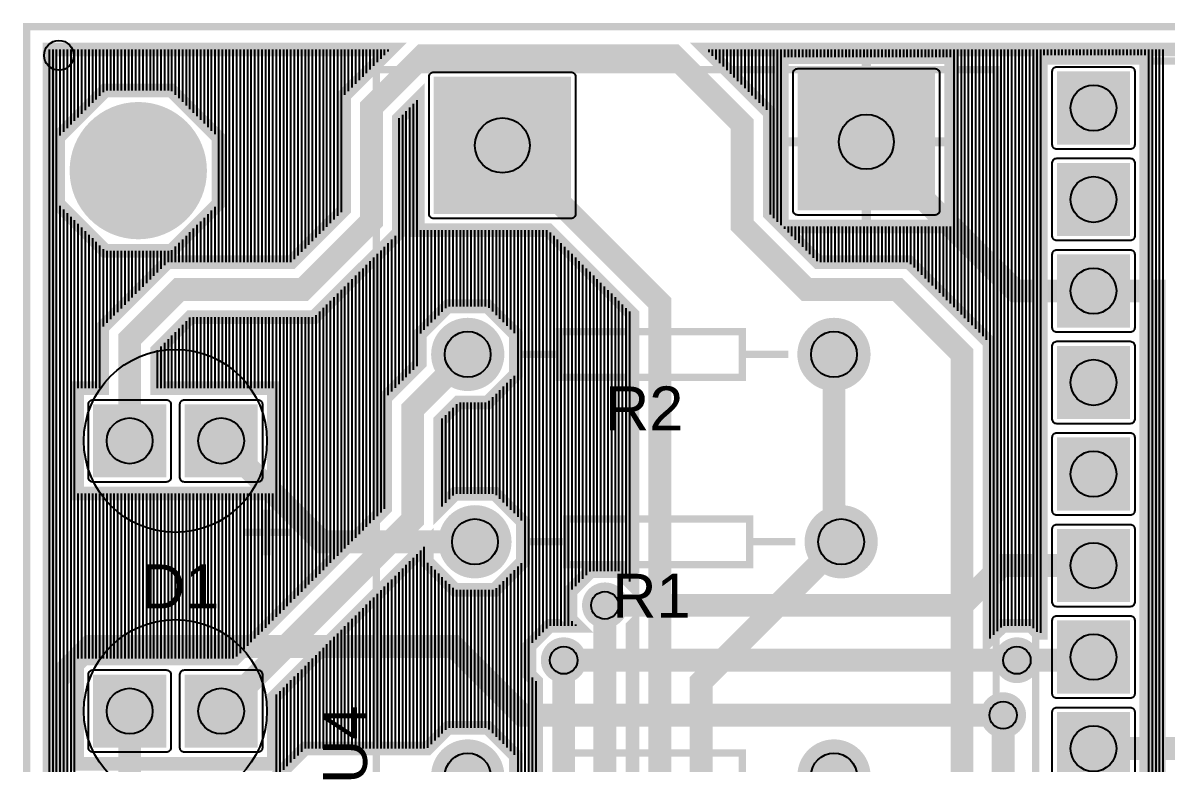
# Model space of a CAD drawing. Header units: inches. Extents: x -1.24 to 1.24, y -1.56 to 1.56.
# Drawn here: x -1.244 to 0.005, y 0.754 to 1.563 of the extents above; entities that cross this region are included whole.
import ezdxf

# ---------------------------------------------------------------- set-up
doc = ezdxf.new("R2010")
doc.units = ezdxf.units.IN
doc.layers.get('0').update_dxf_attribs({"linetype": 'CONTINUOUS'})

# ---------------------------------------------------------------- blocks, each defined once
blk = doc.blocks.new('EPAD')
at = {"const_width": 0.5}
blk.add_lwpolyline([(-0.25, 0, 1), (0.25, 0, 1)], format="xyb", close=True, dxfattribs=at)
blk = doc.blocks.new('RPAD')
blk.add_trace([(-0.5, -0.5), (-0.5, 0.5), (0.5, -0.5), (0.5, 0.5)])

msp = doc.modelspace()

# ---------------------------------------------------------------- linework, layer by layer
for points, const_width in [([(-1.240157, -1.559055), (1.240157, -1.559055), (1.240157, 1.559055), (-1.240157, 1.559055), (-1.240157, -1.559055)], 0.008), ([(-1.240157, -1.559055), (1.240157, -1.559055), (1.240157, 1.559055), (-1.240157, 1.559055), (-1.240157, -1.559055)], 0.008), ([(-1.215157, 0.203405), (-1.215157, 1.534055), (-0.842811, 1.534055), (-0.893425, 1.483442), (-0.893425, 1.358868), (-0.950679, 1.301614), (-1.085851, 1.301614), (-1.157559, 1.229906), (-1.157559, 1.163799), (-1.185059, 1.163799), (-1.185059, 1.0488), (-0.970059, 1.0488), (-0.970059, 1.163799), (-1.097559, 1.163799), (-1.097559, 1.205055), (-1.061, 1.241615), (-0.925828, 1.241615), (-0.833426, 1.334017), (-0.833426, 1.458591), (-0.812972, 1.479044), (-0.812972, 1.336634), (-0.670398, 1.336634), (-0.578425, 1.244661), (-0.578425, 0.949646), (-0.592893, 0.964114), (-0.623958, 0.964114), (-0.645925, 0.942147), (-0.645925, 0.911081), (-0.638957, 0.904114), (-0.668958, 0.904114), (-0.690925, 0.882147), (-0.690925, 0.851081), (-0.683425, 0.843581), (-0.683425, 0.709114)], 0.015), ([(-0.074803, 0.070079), (-0.146614, 0.070079), (-0.218425, 0.14189), (-0.218425, 1.20132), (-0.288719, 1.271614), (-0.388131, 1.271614), (-0.458425, 1.341908), (-0.458425, 1.452266), (-0.533254, 1.527094), (-0.807347, 1.527094), (-0.863425, 1.471016), (-0.863425, 1.346443), (-0.938254, 1.271614), (-1.073425, 1.271614), (-1.127559, 1.21748), (-1.127559, 1.106299)], 0.025), ([(-0.017304, -0.299922), (-0.017304, 1.527578), (-0.132303, 1.527578), (-0.132303, 0.896614), (-0.135393, 0.896614), (-0.142893, 0.904114), (-0.173958, 0.904114), (-0.188426, 0.889646), (-0.188426, 1.213746), (-0.276294, 1.301614), (-0.375706, 1.301614), (-0.414663, 1.340571), (-0.230335, 1.340571), (-0.230335, 1.52557), (-0.415334, 1.52557), (-0.415334, 1.341243), (-0.428426, 1.354334), (-0.428426, 1.464692), (-0.497789, 1.534055), (0.726398, 1.534055), (0.726398, 1.36813), (0.788898, 1.36813), (0.788898, -0.628961)], 0.015), ([(-0.322835, 1.52557), (-0.322835, 1.433071)], 0.01), ([(-0.137795, -0.486614), (0.688976, -0.486614), (0.688976, 1.52126), (-0.137795, 1.52126), (-0.137795, -0.486614)], 0.008), ([(-0.137795, -0.486614), (0.688976, -0.486614), (0.688976, 1.52126), (-0.137795, 1.52126), (-0.137795, -0.486614)], 0.008), ([(-0.858268, 0.051181), (-0.181102, 0.051181), (-0.181102, 1.511811), (-0.858268, 1.511811), (-0.858268, 0.051181)], 0.008), ([(-0.858268, 0.051181), (-0.181102, 0.051181), (-0.181102, 1.511811), (-0.858268, 1.511811), (-0.858268, 0.051181)], 0.008), ([(-1.20561, 1.365331), (-1.20561, 1.437819), (-1.154354, 1.489074), (-1.081867, 1.489074), (-1.030611, 1.437819), (-1.030611, 1.365331), (-1.081867, 1.314075), (-1.154354, 1.314075), (-1.20561, 1.365331)], 0.015), ([(-0.548425, -0.018386), (-0.548425, 1.257087), (-0.720472, 1.429134)], 0.025), ([(-0.415334, 1.433071), (-0.322835, 1.433071)], 0.01), ([(-0.074803, 1.270079), (-0.159843, 1.270079), (-0.322835, 1.433071)], 0.025), ([(-0.322835, 1.340571), (-0.322835, 1.433071)], 0.01), ([(-0.230335, 1.433071), (-0.322835, 1.433071)], 0.01), ([(-0.132303, 1.270079), (-0.074803, 1.270079)], 0.01), ([(-0.074803, 1.270079), (-0.008425, 1.270079), (-0.008425, 0.770079)], 0.025), ([(-0.017304, 1.270079), (-0.074803, 1.270079)], 0.01), ([(-0.705768, 1.222533), (-0.705768, 1.179041), (-0.736522, 1.148288), (-0.768341, 1.148288), (-0.788426, 1.128204), (-0.788426, 1.032277), (-0.77214, 1.048563), (-0.728648, 1.048563), (-0.697894, 1.017809), (-0.697894, 0.974317), (-0.728648, 0.943563), (-0.77214, 0.943563), (-0.802893, 0.974317), (-0.802893, 0.993264), (-0.970059, 0.826098), (-0.970059, 0.753524), (-1.185059, 0.753524), (-1.185059, 0.868523), (-1.012485, 0.868523), (-0.848425, 1.032583), (-0.848425, 1.153056), (-0.810767, 1.190714), (-0.810767, 1.222533), (-0.780014, 1.253287), (-0.736522, 1.253287), (-0.705768, 1.222533)], 0.015), ([(-0.658268, 1.175787), (-0.458268, 1.175787), (-0.458268, 1.225787), (-0.658268, 1.225787), (-0.658268, 1.175787)], 0.008), ([(-0.658268, 1.175787), (-0.458268, 1.175787), (-0.458268, 1.225787), (-0.658268, 1.225787), (-0.658268, 1.175787)], 0.008), ([(-0.758268, 1.200787), (-0.818425, 1.14063), (-0.818425, 1.020157), (-1.027559, 0.811024)], 0.025), ([(-0.350394, 0.996063), (-0.358268, 1.003937), (-0.358268, 1.200787)], 0.025), ([(-0.658268, 1.200787), (-0.708268, 1.200787)], 0.008), ([(-0.658268, 1.200787), (-0.708268, 1.200787)], 0.008), ([(-0.408268, 1.200787), (-0.458268, 1.200787)], 0.008), ([(-0.408268, 1.200787), (-0.458268, 1.200787)], 0.008), ([(-0.750394, 0.996063), (-0.917323, 0.996063), (-1.027559, 1.106299)], 0.025), ([(-0.977559, 0.981299), (-0.977559, 1.031299)], 0.008), ([(-0.977559, 0.981299), (-0.977559, 1.031299)], 0.008), ([(-0.650394, 0.971063), (-0.450394, 0.971063), (-0.450394, 1.021063), (-0.650394, 1.021063), (-0.650394, 0.971063)], 0.008), ([(-0.650394, 0.971063), (-0.450394, 0.971063), (-0.450394, 1.021063), (-0.650394, 1.021063), (-0.650394, 0.971063)], 0.008), ([(-0.952559, 1.006299), (-1.002559, 1.006299)], 0.008), ([(-0.952559, 1.006299), (-1.002559, 1.006299)], 0.008), ([(-0.650394, 0.996063), (-0.700394, 0.996063)], 0.008), ([(-0.650394, 0.996063), (-0.700394, 0.996063)], 0.008), ([(-0.350394, 0.996063), (-0.503425, 0.843031), (-0.503425, 0.026614)], 0.025), ([(-0.400394, 0.996063), (-0.450394, 0.996063)], 0.008), ([(-0.400394, 0.996063), (-0.450394, 0.996063)], 0.008), ([(-0.608425, 0.926614), (-0.218425, 0.926614), (-0.174961, 0.970079), (-0.074803, 0.970079)], 0.025), ([(-0.608425, 0.926614), (-0.608425, 0.055271), (-0.652082, 0.011614), (-0.75748, 0.011614), (-0.75748, -0.055118)], 0.025), ([(-0.578426, 0.042845), (-0.578426, 0.903581), (-0.578425, 0.903582), (-0.578425, 0.004647)], 0.015), ([(-0.173425, 0.806614), (-0.698425, 0.806614), (-0.773425, 0.881614), (-1.170925, 0.881614), (-1.208425, 0.844114), (-1.208425, 0.416614), (-1.181102, 0.389291), (-1.181102, 0.155906)], 0.025), ([(-0.653425, 0.866614), (-0.653425, 0.416614), (-0.85748, 0.212559), (-0.85748, -0.055118)], 0.025), ([(-0.158425, 0.866614), (-0.653425, 0.866614)], 0.025), ([(-0.158425, 0.866614), (-0.078268, 0.866614), (-0.074803, 0.870079)], 0.025), ([(-0.173425, 0.521614), (-0.278425, 0.626614), (-1.035354, 0.626614), (-1.127559, 0.718819), (-1.127559, 0.811024)], 0.025), ([(-0.173425, 0.806614), (-0.173425, 0.60064), (-0.142864, 0.570079), (-0.074803, 0.570079)], 0.025), ([(-0.705768, 0.718411), (-0.705768, 0.761904), (-0.736522, 0.792657), (-0.780014, 0.792657), (-0.802514, 0.770157), (-0.936048, 0.770157), (-1.053622, 0.652583)], 0.015), ([(-0.074803, 0.770079), (0.629921, 0.770079)], 0.025), ([(-0.074803, 0.770079), (-0.008425, 0.770079)], 0.025), ([(-0.017304, 0.770079), (-0.074803, 0.770079)], 0.01), ([(-0.008425, 0.246615), (-0.008425, 0.770079)], 0.025), ([(-0.658268, 0.715157), (-0.458268, 0.715157), (-0.458268, 0.765157), (-0.658268, 0.765157), (-0.658268, 0.715157)], 0.008), ([(-0.658268, 0.715157), (-0.458268, 0.715157), (-0.458268, 0.765157), (-0.658268, 0.765157), (-0.658268, 0.715157)], 0.008)]:
    msp.add_lwpolyline(points, dxfattribs=dict(const_width=const_width))
for points in [[(-1.215157, 0.203405), (-1.215157, 1.534055)], [(-1.21122, 0.203405), (-1.21122, 1.534055)], [(-1.207283, 0.203405), (-1.207283, 1.534055)], [(-1.203346, 1.440082), (-1.203346, 1.534055)], [(-1.199409, 1.444019), (-1.199409, 1.534055)], [(-1.195472, 1.447956), (-1.195472, 1.534055)], [(-1.191535, 1.451893), (-1.191535, 1.534055)], [(-1.187598, 1.45583), (-1.187598, 1.534055)], [(-1.183661, 1.459767), (-1.183661, 1.534055)], [(-1.179724, 1.463704), (-1.179724, 1.534055)], [(-1.175787, 1.467641), (-1.175787, 1.534055)], [(-1.17185, 1.471578), (-1.17185, 1.534055)], [(-1.167913, 1.475515), (-1.167913, 1.534055)], [(-1.163976, 1.479452), (-1.163976, 1.534055)], [(-1.160039, 1.483389), (-1.160039, 1.534055)], [(-1.156102, 1.487326), (-1.156102, 1.534055)], [(-1.152165, 1.489074), (-1.152165, 1.534055)], [(-1.148228, 1.489074), (-1.148228, 1.534055)], [(-1.144291, 1.489074), (-1.144291, 1.534055)], [(-1.140354, 1.489074), (-1.140354, 1.534055)], [(-1.136417, 1.489074), (-1.136417, 1.534055)], [(-1.13248, 1.489074), (-1.13248, 1.534055)], [(-1.128543, 1.489074), (-1.128543, 1.534055)], [(-1.124606, 1.489074), (-1.124606, 1.534055)], [(-1.120669, 1.489074), (-1.120669, 1.534055)], [(-1.116732, 1.489074), (-1.116732, 1.534055)], [(-1.112795, 1.489074), (-1.112795, 1.534055)], [(-1.108858, 1.489074), (-1.108858, 1.534055)], [(-1.104921, 1.489074), (-1.104921, 1.534055)], [(-1.100984, 1.489074), (-1.100984, 1.534055)], [(-1.097047, 1.489074), (-1.097047, 1.534055)], [(-1.09311, 1.489074), (-1.09311, 1.534055)], [(-1.089173, 1.489074), (-1.089173, 1.534055)], [(-1.085236, 1.489074), (-1.085236, 1.534055)], [(-1.081299, 1.488507), (-1.081299, 1.534055)], [(-1.077362, 1.48457), (-1.077362, 1.534055)], [(-1.073425, 1.480633), (-1.073425, 1.534055)], [(-1.069488, 1.476696), (-1.069488, 1.534055)], [(-1.065551, 1.472759), (-1.065551, 1.534055)], [(-1.061614, 1.468822), (-1.061614, 1.534055)], [(-1.057677, 1.464885), (-1.057677, 1.534055)], [(-1.05374, 1.460948), (-1.05374, 1.534055)], [(-1.049803, 1.457011), (-1.049803, 1.534055)], [(-1.045866, 1.453074), (-1.045866, 1.534055)], [(-1.041929, 1.449137), (-1.041929, 1.534055)], [(-1.037992, 1.4452), (-1.037992, 1.534055)], [(-1.034055, 1.441263), (-1.034055, 1.534055)], [(-1.030118, 1.301614), (-1.030118, 1.534055)], [(-1.026181, 1.301614), (-1.026181, 1.534055)], [(-1.022244, 1.301614), (-1.022244, 1.534055)], [(-1.018307, 1.301614), (-1.018307, 1.534055)], [(-1.01437, 1.301614), (-1.01437, 1.534055)], [(-1.010433, 1.301614), (-1.010433, 1.534055)], [(-1.006496, 1.301614), (-1.006496, 1.534055)], [(-1.002559, 1.301614), (-1.002559, 1.534055)], [(-0.998622, 1.301614), (-0.998622, 1.534055)], [(-0.994685, 1.301614), (-0.994685, 1.534055)], [(-0.990748, 1.301614), (-0.990748, 1.534055)], [(-0.986811, 1.301614), (-0.986811, 1.534055)], [(-0.982874, 1.301614), (-0.982874, 1.534055)], [(-0.978937, 1.301614), (-0.978937, 1.534055)], [(-0.975, 1.301614), (-0.975, 1.534055)], [(-0.971063, 1.301614), (-0.971063, 1.534055)], [(-0.967126, 1.301614), (-0.967126, 1.534055)], [(-0.963189, 1.301614), (-0.963189, 1.534055)], [(-0.959252, 1.301614), (-0.959252, 1.534055)], [(-0.955315, 1.301614), (-0.955315, 1.534055)], [(-0.951378, 1.301614), (-0.951378, 1.534055)], [(-0.947441, 1.304852), (-0.947441, 1.534055)], [(-0.943504, 1.308789), (-0.943504, 1.534055)], [(-0.939567, 1.312726), (-0.939567, 1.534055)], [(-0.93563, 1.316663), (-0.93563, 1.534055)], [(-0.931693, 1.3206), (-0.931693, 1.534055)], [(-0.927756, 1.324537), (-0.927756, 1.534055)], [(-0.923819, 1.328474), (-0.923819, 1.534055)], [(-0.919882, 1.332411), (-0.919882, 1.534055)], [(-0.915945, 1.336348), (-0.915945, 1.534055)], [(-0.912008, 1.340285), (-0.912008, 1.534055)], [(-0.908071, 1.344222), (-0.908071, 1.534055)], [(-0.904134, 1.348159), (-0.904134, 1.534055)], [(-0.900197, 1.352096), (-0.900197, 1.534055)], [(-0.89626, 1.356033), (-0.89626, 1.534055)], [(-0.892323, 1.484544), (-0.892323, 1.534055)], [(-0.888386, 1.488481), (-0.888386, 1.534055)], [(-0.884449, 1.492418), (-0.884449, 1.534055)], [(-0.880512, 1.496355), (-0.880512, 1.534055)], [(-0.876575, 1.500292), (-0.876575, 1.534055)], [(-0.872638, 1.504229), (-0.872638, 1.534055)], [(-0.868701, 1.508166), (-0.868701, 1.534055)], [(-0.864764, 1.512103), (-0.864764, 1.534055)], [(-0.860827, 1.51604), (-0.860827, 1.534055)], [(-0.85689, 1.519977), (-0.85689, 1.534055)], [(-0.852953, 1.523914), (-0.852953, 1.534055)], [(-0.849016, 1.527851), (-0.849016, 1.534055)], [(-0.845079, 1.531788), (-0.845079, 1.534055)], [(-0.494685, 1.530951), (-0.494685, 1.534055)], [(-0.490748, 1.527014), (-0.490748, 1.534055)], [(-0.486811, 1.523077), (-0.486811, 1.534055)], [(-0.482874, 1.51914), (-0.482874, 1.534055)], [(-0.478937, 1.515203), (-0.478937, 1.534055)], [(-0.475, 1.511266), (-0.475, 1.534055)], [(-0.471063, 1.507329), (-0.471063, 1.534055)], [(-0.467126, 1.503392), (-0.467126, 1.534055)], [(-0.463189, 1.499455), (-0.463189, 1.534055)], [(-0.459252, 1.495518), (-0.459252, 1.534055)], [(-0.455315, 1.491581), (-0.455315, 1.534055)], [(-0.451378, 1.487644), (-0.451378, 1.534055)], [(-0.447441, 1.483707), (-0.447441, 1.534055)], [(-0.443504, 1.47977), (-0.443504, 1.534055)], [(-0.439567, 1.475833), (-0.439567, 1.534055)], [(-0.43563, 1.471896), (-0.43563, 1.534055)], [(-0.431693, 1.467959), (-0.431693, 1.534055)], [(-0.427756, 1.353664), (-0.427756, 1.534055)], [(-0.423819, 1.349727), (-0.423819, 1.534055)], [(-0.419882, 1.34579), (-0.419882, 1.534055)], [(-0.415945, 1.341853), (-0.415945, 1.534055)], [(-0.412008, 1.52557), (-0.412008, 1.534055)], [(-0.408071, 1.52557), (-0.408071, 1.534055)], [(-0.404134, 1.52557), (-0.404134, 1.534055)], [(-0.400197, 1.52557), (-0.400197, 1.534055)], [(-0.39626, 1.52557), (-0.39626, 1.534055)], [(-0.392323, 1.52557), (-0.392323, 1.534055)], [(-0.388386, 1.52557), (-0.388386, 1.534055)], [(-0.384449, 1.52557), (-0.384449, 1.534055)], [(-0.380512, 1.52557), (-0.380512, 1.534055)], [(-0.376575, 1.52557), (-0.376575, 1.534055)], [(-0.372638, 1.52557), (-0.372638, 1.534055)], [(-0.368701, 1.52557), (-0.368701, 1.534055)], [(-0.364764, 1.52557), (-0.364764, 1.534055)], [(-0.360827, 1.52557), (-0.360827, 1.534055)], [(-0.35689, 1.52557), (-0.35689, 1.534055)], [(-0.352953, 1.52557), (-0.352953, 1.534055)], [(-0.349016, 1.52557), (-0.349016, 1.534055)], [(-0.345079, 1.52557), (-0.345079, 1.534055)], [(-0.341142, 1.52557), (-0.341142, 1.534055)], [(-0.337205, 1.52557), (-0.337205, 1.534055)], [(-0.333268, 1.52557), (-0.333268, 1.534055)], [(-0.329331, 1.52557), (-0.329331, 1.534055)], [(-0.325394, 1.52557), (-0.325394, 1.534055)], [(-0.321457, 1.52557), (-0.321457, 1.534055)], [(-0.31752, 1.52557), (-0.31752, 1.534055)], [(-0.313583, 1.52557), (-0.313583, 1.534055)], [(-0.309646, 1.52557), (-0.309646, 1.534055)], [(-0.305709, 1.52557), (-0.305709, 1.534055)], [(-0.301772, 1.52557), (-0.301772, 1.534055)], [(-0.297835, 1.52557), (-0.297835, 1.534055)], [(-0.293898, 1.52557), (-0.293898, 1.534055)], [(-0.289961, 1.52557), (-0.289961, 1.534055)], [(-0.286024, 1.52557), (-0.286024, 1.534055)], [(-0.282087, 1.52557), (-0.282087, 1.534055)], [(-0.27815, 1.52557), (-0.27815, 1.534055)], [(-0.274213, 1.52557), (-0.274213, 1.534055)], [(-0.270276, 1.52557), (-0.270276, 1.534055)], [(-0.266339, 1.52557), (-0.266339, 1.534055)], [(-0.262402, 1.52557), (-0.262402, 1.534055)], [(-0.258465, 1.52557), (-0.258465, 1.534055)], [(-0.254528, 1.52557), (-0.254528, 1.534055)], [(-0.250591, 1.52557), (-0.250591, 1.534055)], [(-0.246654, 1.52557), (-0.246654, 1.534055)], [(-0.242717, 1.52557), (-0.242717, 1.534055)], [(-0.23878, 1.52557), (-0.23878, 1.534055)], [(-0.234843, 1.52557), (-0.234843, 1.534055)], [(-0.230906, 1.52557), (-0.230906, 1.534055)], [(-0.226969, 1.252289), (-0.226969, 1.534055)], [(-0.223031, 1.248352), (-0.223031, 1.534055)], [(-0.219094, 1.244415), (-0.219094, 1.534055)], [(-0.215157, 1.240478), (-0.215157, 1.534055)], [(-0.21122, 1.236541), (-0.21122, 1.534055)], [(-0.207283, 1.232604), (-0.207283, 1.534055)], [(-0.203346, 1.228667), (-0.203346, 1.534055)], [(-0.199409, 1.22473), (-0.199409, 1.534055)], [(-0.195472, 1.220793), (-0.195472, 1.534055)], [(-0.191535, 1.216856), (-0.191535, 1.534055)], [(-0.187598, 0.890473), (-0.187598, 1.534055)], [(-0.183661, 0.89441), (-0.183661, 1.534055)], [(-0.179724, 0.898347), (-0.179724, 1.534055)], [(-0.175787, 0.902284), (-0.175787, 1.534055)], [(-0.17185, 0.904114), (-0.17185, 1.534055)], [(-0.167913, 0.904114), (-0.167913, 1.534055)], [(-0.163976, 0.904114), (-0.163976, 1.534055)], [(-0.160039, 0.904114), (-0.160039, 1.534055)], [(-0.156102, 0.904114), (-0.156102, 1.534055)], [(-0.152165, 0.904114), (-0.152165, 1.534055)], [(-0.148228, 0.904114), (-0.148228, 1.534055)], [(-0.144291, 0.904114), (-0.144291, 1.534055)], [(-0.140354, 0.901576), (-0.140354, 1.534055)], [(-0.136417, 0.897639), (-0.136417, 1.534055)], [(-0.13248, 0.896614), (-0.13248, 1.534055)], [(-0.128543, 1.527578), (-0.128543, 1.534055)], [(-0.124606, 1.527578), (-0.124606, 1.534055)], [(-0.120669, 1.527578), (-0.120669, 1.534055)], [(-0.116732, 1.527578), (-0.116732, 1.534055)], [(-0.112795, 1.527578), (-0.112795, 1.534055)], [(-0.108858, 1.527578), (-0.108858, 1.534055)], [(-0.104921, 1.527578), (-0.104921, 1.534055)], [(-0.100984, 1.527578), (-0.100984, 1.534055)], [(-0.097047, 1.527578), (-0.097047, 1.534055)], [(-0.09311, 1.527578), (-0.09311, 1.534055)], [(-0.089173, 1.527578), (-0.089173, 1.534055)], [(-0.085236, 1.527578), (-0.085236, 1.534055)], [(-0.081299, 1.527578), (-0.081299, 1.534055)], [(-0.077362, 1.527578), (-0.077362, 1.534055)], [(-0.073425, 1.527578), (-0.073425, 1.534055)], [(-0.069488, 1.527578), (-0.069488, 1.534055)], [(-0.065551, 1.527578), (-0.065551, 1.534055)], [(-0.061614, 1.527578), (-0.061614, 1.534055)], [(-0.057677, 1.527578), (-0.057677, 1.534055)], [(-0.05374, 1.527578), (-0.05374, 1.534055)], [(-0.049803, 1.527578), (-0.049803, 1.534055)], [(-0.045866, 1.527578), (-0.045866, 1.534055)], [(-0.041929, 1.527578), (-0.041929, 1.534055)], [(-0.037992, 1.527578), (-0.037992, 1.534055)], [(-0.034055, 1.527578), (-0.034055, 1.534055)], [(-0.030118, 1.527578), (-0.030118, 1.534055)], [(-0.026181, 1.527578), (-0.026181, 1.534055)], [(-0.022244, 1.527578), (-0.022244, 1.534055)], [(-0.018307, 1.527578), (-0.018307, 1.534055)], [(-0.01437, -0.299922), (-0.01437, 1.534055)], [(-0.010433, -0.299922), (-0.010433, 1.534055)], [(-0.006496, -0.299922), (-0.006496, 1.534055)], [(-0.002559, -0.299922), (-0.002559, 1.534055)], [(0.001378, -0.299922), (0.001378, 1.534055)], [(-0.81752, 1.183961), (-0.81752, 1.474496)], [(-0.813583, 1.187898), (-0.813583, 1.478433)], [(-0.829331, 1.17215), (-0.829331, 1.462685)], [(-0.825394, 1.176087), (-0.825394, 1.466622)], [(-0.821457, 1.180024), (-0.821457, 1.470559)], [(-0.833268, 1.168213), (-0.833268, 1.458748)], [(-1.203346, 0.203405), (-1.203346, 1.363068)], [(-1.034055, 1.301614), (-1.034055, 1.361887)], [(-1.199409, 0.203405), (-1.199409, 1.359131)], [(-1.195472, 0.203405), (-1.195472, 1.355194)], [(-1.191535, 0.203405), (-1.191535, 1.351257)], [(-1.045866, 1.301614), (-1.045866, 1.350076)], [(-1.041929, 1.301614), (-1.041929, 1.354013)], [(-1.037992, 1.301614), (-1.037992, 1.35795)], [(-1.187598, 0.203405), (-1.187598, 1.34732)], [(-1.183661, 1.163799), (-1.183661, 1.343383)], [(-1.179724, 1.163799), (-1.179724, 1.339446)], [(-1.057677, 1.301614), (-1.057677, 1.338265)], [(-1.05374, 1.301614), (-1.05374, 1.342202)], [(-1.049803, 1.301614), (-1.049803, 1.346139)], [(-0.809646, 1.223655), (-0.809646, 1.336634)], [(-0.805709, 1.227592), (-0.805709, 1.336634)], [(-0.801772, 1.231529), (-0.801772, 1.336634)], [(-0.797835, 1.235466), (-0.797835, 1.336634)], [(-0.793898, 1.239403), (-0.793898, 1.336634)], [(-0.789961, 1.24334), (-0.789961, 1.336634)], [(-0.786024, 1.247277), (-0.786024, 1.336634)], [(-0.782087, 1.251214), (-0.782087, 1.336634)], [(-0.77815, 1.253287), (-0.77815, 1.336634)], [(-0.774213, 1.253287), (-0.774213, 1.336634)], [(-0.770276, 1.253287), (-0.770276, 1.336634)], [(-0.766339, 1.253287), (-0.766339, 1.336634)], [(-0.762402, 1.253287), (-0.762402, 1.336634)], [(-0.758465, 1.253287), (-0.758465, 1.336634)], [(-0.754528, 1.253287), (-0.754528, 1.336634)], [(-0.750591, 1.253287), (-0.750591, 1.336634)], [(-0.746654, 1.253287), (-0.746654, 1.336634)], [(-0.742717, 1.253287), (-0.742717, 1.336634)], [(-0.73878, 1.253287), (-0.73878, 1.336634)], [(-0.734843, 1.251608), (-0.734843, 1.336634)], [(-0.730906, 1.247671), (-0.730906, 1.336634)], [(-0.726969, 1.243734), (-0.726969, 1.336634)], [(-0.723031, 1.239797), (-0.723031, 1.336634)], [(-0.719094, 1.23586), (-0.719094, 1.336634)], [(-0.715157, 1.231923), (-0.715157, 1.336634)], [(-0.71122, 1.227986), (-0.71122, 1.336634)], [(-0.707283, 1.224049), (-0.707283, 1.336634)], [(-0.703346, 1.023261), (-0.703346, 1.336634)], [(-0.699409, 1.019324), (-0.699409, 1.336634)], [(-0.695472, 0.709114), (-0.695472, 1.336634)], [(-0.691535, 0.709114), (-0.691535, 1.336634)], [(-0.687598, 0.885473), (-0.687598, 1.336634)], [(-0.683661, 0.88941), (-0.683661, 1.336634)], [(-0.679724, 0.893347), (-0.679724, 1.336634)], [(-0.675787, 0.897284), (-0.675787, 1.336634)], [(-0.67185, 0.901221), (-0.67185, 1.336634)], [(-0.412008, 1.337916), (-0.412008, 1.340571)], [(-0.408071, 1.333979), (-0.408071, 1.340571)], [(-0.404134, 1.330042), (-0.404134, 1.340571)], [(-0.400197, 1.326105), (-0.400197, 1.340571)], [(-0.39626, 1.322168), (-0.39626, 1.340571)], [(-0.392323, 1.318231), (-0.392323, 1.340571)], [(-0.388386, 1.314294), (-0.388386, 1.340571)], [(-0.384449, 1.310357), (-0.384449, 1.340571)], [(-0.380512, 1.30642), (-0.380512, 1.340571)], [(-0.376575, 1.302483), (-0.376575, 1.340571)], [(-0.372638, 1.301614), (-0.372638, 1.340571)], [(-0.368701, 1.301614), (-0.368701, 1.340571)], [(-0.364764, 1.301614), (-0.364764, 1.340571)], [(-0.360827, 1.301614), (-0.360827, 1.340571)], [(-0.35689, 1.301614), (-0.35689, 1.340571)], [(-0.352953, 1.301614), (-0.352953, 1.340571)], [(-0.349016, 1.301614), (-0.349016, 1.340571)], [(-0.345079, 1.301614), (-0.345079, 1.340571)], [(-0.341142, 1.301614), (-0.341142, 1.340571)], [(-0.337205, 1.301614), (-0.337205, 1.340571)], [(-0.333268, 1.301614), (-0.333268, 1.340571)], [(-0.329331, 1.301614), (-0.329331, 1.340571)], [(-0.325394, 1.301614), (-0.325394, 1.340571)], [(-0.321457, 1.301614), (-0.321457, 1.340571)], [(-0.31752, 1.301614), (-0.31752, 1.340571)], [(-0.313583, 1.301614), (-0.313583, 1.340571)], [(-0.309646, 1.301614), (-0.309646, 1.340571)], [(-0.305709, 1.301614), (-0.305709, 1.340571)], [(-0.301772, 1.301614), (-0.301772, 1.340571)], [(-0.297835, 1.301614), (-0.297835, 1.340571)], [(-0.293898, 1.301614), (-0.293898, 1.340571)], [(-0.289961, 1.301614), (-0.289961, 1.340571)], [(-0.286024, 1.301614), (-0.286024, 1.340571)], [(-0.282087, 1.301614), (-0.282087, 1.340571)], [(-0.27815, 1.301614), (-0.27815, 1.340571)], [(-0.274213, 1.299533), (-0.274213, 1.340571)], [(-0.270276, 1.295596), (-0.270276, 1.340571)], [(-0.266339, 1.291659), (-0.266339, 1.340571)], [(-0.262402, 1.287722), (-0.262402, 1.340571)], [(-0.258465, 1.283785), (-0.258465, 1.340571)], [(-0.254528, 1.279848), (-0.254528, 1.340571)], [(-0.250591, 1.275911), (-0.250591, 1.340571)], [(-0.246654, 1.271974), (-0.246654, 1.340571)], [(-0.242717, 1.268037), (-0.242717, 1.340571)], [(-0.23878, 1.2641), (-0.23878, 1.340571)], [(-0.234843, 1.260163), (-0.234843, 1.340571)], [(-0.230906, 1.256226), (-0.230906, 1.340571)], [(-1.175787, 1.163799), (-1.175787, 1.335509)], [(-1.17185, 1.163799), (-1.17185, 1.331572)], [(-1.167913, 1.163799), (-1.167913, 1.327635)], [(-1.163976, 1.163799), (-1.163976, 1.323698)], [(-1.069488, 1.301614), (-1.069488, 1.326454)], [(-1.065551, 1.301614), (-1.065551, 1.330391)], [(-1.061614, 1.301614), (-1.061614, 1.334328)], [(-0.841142, 1.160339), (-0.841142, 1.326301)], [(-0.837205, 1.164276), (-0.837205, 1.330238)], [(-0.667913, 0.904114), (-0.667913, 1.33415)], [(-0.663976, 0.904114), (-0.663976, 1.330213)], [(-0.660039, 0.904114), (-0.660039, 1.326276)], [(-1.160039, 1.163799), (-1.160039, 1.319761)], [(-1.156102, 1.231362), (-1.156102, 1.315824)], [(-1.152165, 1.235299), (-1.152165, 1.314075)], [(-1.148228, 1.239236), (-1.148228, 1.314075)], [(-1.144291, 1.243173), (-1.144291, 1.314075)], [(-1.140354, 1.24711), (-1.140354, 1.314075)], [(-1.136417, 1.251047), (-1.136417, 1.314075)], [(-1.13248, 1.254984), (-1.13248, 1.314075)], [(-1.128543, 1.258921), (-1.128543, 1.314075)], [(-1.124606, 1.262858), (-1.124606, 1.314075)], [(-1.120669, 1.266795), (-1.120669, 1.314075)], [(-1.116732, 1.270732), (-1.116732, 1.314075)], [(-1.112795, 1.274669), (-1.112795, 1.314075)], [(-1.108858, 1.278606), (-1.108858, 1.314075)], [(-1.104921, 1.282543), (-1.104921, 1.314075)], [(-1.100984, 1.28648), (-1.100984, 1.314075)], [(-1.097047, 1.290417), (-1.097047, 1.314075)], [(-1.09311, 1.294354), (-1.09311, 1.314075)], [(-1.089173, 1.298291), (-1.089173, 1.314075)], [(-1.085236, 1.301614), (-1.085236, 1.314075)], [(-1.081299, 1.301614), (-1.081299, 1.314643)], [(-1.077362, 1.301614), (-1.077362, 1.31858)], [(-1.073425, 1.301614), (-1.073425, 1.322517)], [(-0.852953, 1.028055), (-0.852953, 1.31449)], [(-0.849016, 1.031992), (-0.849016, 1.318427)], [(-0.845079, 1.156402), (-0.845079, 1.322364)], [(-0.656102, 0.904114), (-0.656102, 1.322339)], [(-0.652165, 0.904114), (-0.652165, 1.318402)], [(-0.648228, 0.904114), (-0.648228, 1.314465)], [(-0.868701, 1.012307), (-0.868701, 1.298742)], [(-0.864764, 1.016244), (-0.864764, 1.302679)], [(-0.860827, 1.020181), (-0.860827, 1.306616)], [(-0.85689, 1.024118), (-0.85689, 1.310553)], [(-0.644291, 0.94378), (-0.644291, 1.310528)], [(-0.640354, 0.947717), (-0.640354, 1.306591)], [(-0.636417, 0.951654), (-0.636417, 1.302654)], [(-0.63248, 0.955591), (-0.63248, 1.298717)], [(-0.880512, 1.000496), (-0.880512, 1.286931)], [(-0.876575, 1.004433), (-0.876575, 1.290868)], [(-0.872638, 1.00837), (-0.872638, 1.294805)], [(-0.628543, 0.959528), (-0.628543, 1.29478)], [(-0.624606, 0.963465), (-0.624606, 1.290843)], [(-0.620669, 0.964114), (-0.620669, 1.286906)], [(-0.892323, 0.988685), (-0.892323, 1.27512)], [(-0.888386, 0.992622), (-0.888386, 1.279057)], [(-0.884449, 0.996559), (-0.884449, 1.282994)], [(-0.616732, 0.964114), (-0.616732, 1.282969)], [(-0.612795, 0.964114), (-0.612795, 1.279031)], [(-0.608858, 0.964114), (-0.608858, 1.275094)], [(-0.904134, 0.976874), (-0.904134, 1.263309)], [(-0.900197, 0.980811), (-0.900197, 1.267246)], [(-0.89626, 0.984748), (-0.89626, 1.271183)], [(-0.604921, 0.964114), (-0.604921, 1.271157)], [(-0.600984, 0.964114), (-0.600984, 1.26722)], [(-0.597047, 0.964114), (-0.597047, 1.263283)], [(-0.915945, 0.965063), (-0.915945, 1.251498)], [(-0.912008, 0.969), (-0.912008, 1.255435)], [(-0.908071, 0.972937), (-0.908071, 1.259372)], [(-0.59311, 0.964114), (-0.59311, 1.259346)], [(-0.589173, 0.960394), (-0.589173, 1.255409)], [(-0.585236, 0.956457), (-0.585236, 1.251472)], [(-1.065551, 1.163799), (-1.065551, 1.237063)], [(-1.061614, 1.163799), (-1.061614, 1.241)], [(-1.057677, 1.163799), (-1.057677, 1.241615)], [(-1.05374, 1.163799), (-1.05374, 1.241615)], [(-1.049803, 1.163799), (-1.049803, 1.241615)], [(-1.045866, 1.163799), (-1.045866, 1.241615)], [(-1.041929, 1.163799), (-1.041929, 1.241615)], [(-1.037992, 1.163799), (-1.037992, 1.241615)], [(-1.034055, 1.163799), (-1.034055, 1.241615)], [(-1.030118, 1.163799), (-1.030118, 1.241615)], [(-1.026181, 1.163799), (-1.026181, 1.241615)], [(-1.022244, 1.163799), (-1.022244, 1.241615)], [(-1.018307, 1.163799), (-1.018307, 1.241615)], [(-1.01437, 1.163799), (-1.01437, 1.241615)], [(-1.010433, 1.163799), (-1.010433, 1.241615)], [(-1.006496, 1.163799), (-1.006496, 1.241615)], [(-1.002559, 1.163799), (-1.002559, 1.241615)], [(-0.998622, 1.163799), (-0.998622, 1.241615)], [(-0.994685, 1.163799), (-0.994685, 1.241615)], [(-0.990748, 1.163799), (-0.990748, 1.241615)], [(-0.986811, 1.163799), (-0.986811, 1.241615)], [(-0.982874, 1.163799), (-0.982874, 1.241615)], [(-0.978937, 1.163799), (-0.978937, 1.241615)], [(-0.975, 1.163799), (-0.975, 1.241615)], [(-0.971063, 1.163799), (-0.971063, 1.241615)], [(-0.967126, 0.913882), (-0.967126, 1.241615)], [(-0.963189, 0.917819), (-0.963189, 1.241615)], [(-0.959252, 0.921756), (-0.959252, 1.241615)], [(-0.955315, 0.925693), (-0.955315, 1.241615)], [(-0.951378, 0.92963), (-0.951378, 1.241615)], [(-0.947441, 0.933567), (-0.947441, 1.241615)], [(-0.943504, 0.937504), (-0.943504, 1.241615)], [(-0.939567, 0.941441), (-0.939567, 1.241615)], [(-0.93563, 0.945378), (-0.93563, 1.241615)], [(-0.931693, 0.949315), (-0.931693, 1.241615)], [(-0.927756, 0.953252), (-0.927756, 1.241615)], [(-0.923819, 0.957189), (-0.923819, 1.243624)], [(-0.919882, 0.961126), (-0.919882, 1.247561)], [(-0.581299, 0.95252), (-0.581299, 1.247535)], [(-1.077362, 1.163799), (-1.077362, 1.225252)], [(-1.073425, 1.163799), (-1.073425, 1.229189)], [(-1.069488, 1.163799), (-1.069488, 1.233126)], [(-1.089173, 1.163799), (-1.089173, 1.213441)], [(-1.085236, 1.163799), (-1.085236, 1.217378)], [(-1.081299, 1.163799), (-1.081299, 1.221315)], [(-1.097047, 1.163799), (-1.097047, 1.205567)], [(-1.09311, 1.163799), (-1.09311, 1.209504)], [(-0.707283, 1.027198), (-0.707283, 1.177526)], [(-0.723031, 1.042946), (-0.723031, 1.161778)], [(-0.719094, 1.039009), (-0.719094, 1.165715)], [(-0.715157, 1.035072), (-0.715157, 1.169652)], [(-0.71122, 1.031135), (-0.71122, 1.173589)], [(-0.734843, 1.048563), (-0.734843, 1.149967)], [(-0.730906, 1.048563), (-0.730906, 1.153904)], [(-0.726969, 1.046883), (-0.726969, 1.157841)], [(-0.77815, 1.042553), (-0.77815, 1.13848)], [(-0.774213, 1.04649), (-0.774213, 1.142417)], [(-0.770276, 1.048563), (-0.770276, 1.146354)], [(-0.766339, 1.048563), (-0.766339, 1.148288)], [(-0.762402, 1.048563), (-0.762402, 1.148288)], [(-0.758465, 1.048563), (-0.758465, 1.148288)], [(-0.754528, 1.048563), (-0.754528, 1.148288)], [(-0.750591, 1.048563), (-0.750591, 1.148288)], [(-0.746654, 1.048563), (-0.746654, 1.148288)], [(-0.742717, 1.048563), (-0.742717, 1.148288)], [(-0.73878, 1.048563), (-0.73878, 1.148288)], [(-0.786024, 1.034679), (-0.786024, 1.130606)], [(-0.782087, 1.038616), (-0.782087, 1.134543)], [(-1.183661, 0.868523), (-1.183661, 1.0488)], [(-1.179724, 0.868523), (-1.179724, 1.0488)], [(-1.175787, 0.868523), (-1.175787, 1.0488)], [(-1.17185, 0.868523), (-1.17185, 1.0488)], [(-1.167913, 0.868523), (-1.167913, 1.0488)], [(-1.163976, 0.868523), (-1.163976, 1.0488)], [(-1.160039, 0.868523), (-1.160039, 1.0488)], [(-1.156102, 0.868523), (-1.156102, 1.0488)], [(-1.152165, 0.868523), (-1.152165, 1.0488)], [(-1.148228, 0.868523), (-1.148228, 1.0488)], [(-1.144291, 0.868523), (-1.144291, 1.0488)], [(-1.140354, 0.868523), (-1.140354, 1.0488)], [(-1.136417, 0.868523), (-1.136417, 1.0488)], [(-1.13248, 0.868523), (-1.13248, 1.0488)], [(-1.128543, 0.868523), (-1.128543, 1.0488)], [(-1.124606, 0.868523), (-1.124606, 1.0488)], [(-1.120669, 0.868523), (-1.120669, 1.0488)], [(-1.116732, 0.868523), (-1.116732, 1.0488)], [(-1.112795, 0.868523), (-1.112795, 1.0488)], [(-1.108858, 0.868523), (-1.108858, 1.0488)], [(-1.104921, 0.868523), (-1.104921, 1.0488)], [(-1.100984, 0.868523), (-1.100984, 1.0488)], [(-1.097047, 0.868523), (-1.097047, 1.0488)], [(-1.09311, 0.868523), (-1.09311, 1.0488)], [(-1.089173, 0.868523), (-1.089173, 1.0488)], [(-1.085236, 0.868523), (-1.085236, 1.0488)], [(-1.081299, 0.868523), (-1.081299, 1.0488)], [(-1.077362, 0.868523), (-1.077362, 1.0488)], [(-1.073425, 0.868523), (-1.073425, 1.0488)], [(-1.069488, 0.868523), (-1.069488, 1.0488)], [(-1.065551, 0.868523), (-1.065551, 1.0488)], [(-1.061614, 0.868523), (-1.061614, 1.0488)], [(-1.057677, 0.868523), (-1.057677, 1.0488)], [(-1.05374, 0.868523), (-1.05374, 1.0488)], [(-1.049803, 0.868523), (-1.049803, 1.0488)], [(-1.045866, 0.868523), (-1.045866, 1.0488)], [(-1.041929, 0.868523), (-1.041929, 1.0488)], [(-1.037992, 0.868523), (-1.037992, 1.0488)], [(-1.034055, 0.868523), (-1.034055, 1.0488)], [(-1.030118, 0.868523), (-1.030118, 1.0488)], [(-1.026181, 0.868523), (-1.026181, 1.0488)], [(-1.022244, 0.868523), (-1.022244, 1.0488)], [(-1.018307, 0.868523), (-1.018307, 1.0488)], [(-1.01437, 0.868523), (-1.01437, 1.0488)], [(-1.010433, 0.870575), (-1.010433, 1.0488)], [(-1.006496, 0.874512), (-1.006496, 1.0488)], [(-1.002559, 0.878449), (-1.002559, 1.0488)], [(-0.998622, 0.882386), (-0.998622, 1.0488)], [(-0.994685, 0.886323), (-0.994685, 1.0488)], [(-0.990748, 0.89026), (-0.990748, 1.0488)], [(-0.986811, 0.894197), (-0.986811, 1.0488)], [(-0.982874, 0.898134), (-0.982874, 1.0488)], [(-0.978937, 0.902071), (-0.978937, 1.0488)], [(-0.975, 0.906008), (-0.975, 1.0488)], [(-0.971063, 0.909945), (-0.971063, 1.0488)], [(-0.809646, 0.770157), (-0.809646, 0.986512)], [(-0.805709, 0.770157), (-0.805709, 0.990449)], [(-0.821457, 0.770157), (-0.821457, 0.974701)], [(-0.81752, 0.770157), (-0.81752, 0.978638)], [(-0.813583, 0.770157), (-0.813583, 0.982575)], [(-0.833268, 0.770157), (-0.833268, 0.96289)], [(-0.829331, 0.770157), (-0.829331, 0.966827)], [(-0.825394, 0.770157), (-0.825394, 0.970764)], [(-0.801772, 0.770899), (-0.801772, 0.973195)], [(-0.797835, 0.774836), (-0.797835, 0.969258)], [(-0.793898, 0.778773), (-0.793898, 0.965321)], [(-0.707283, 0.763419), (-0.707283, 0.964928)], [(-0.703346, 0.709114), (-0.703346, 0.968865)], [(-0.699409, 0.709114), (-0.699409, 0.972802)], [(-0.845079, 0.770157), (-0.845079, 0.951079)], [(-0.841142, 0.770157), (-0.841142, 0.955016)], [(-0.837205, 0.770157), (-0.837205, 0.958953)], [(-0.789961, 0.78271), (-0.789961, 0.961384)], [(-0.786024, 0.786647), (-0.786024, 0.957447)], [(-0.782087, 0.790584), (-0.782087, 0.95351)], [(-0.77815, 0.792657), (-0.77815, 0.949573)], [(-0.723031, 0.779167), (-0.723031, 0.94918)], [(-0.719094, 0.77523), (-0.719094, 0.953117)], [(-0.715157, 0.771293), (-0.715157, 0.957054)], [(-0.71122, 0.767356), (-0.71122, 0.960991)], [(-0.85689, 0.770157), (-0.85689, 0.939268)], [(-0.852953, 0.770157), (-0.852953, 0.943205)], [(-0.849016, 0.770157), (-0.849016, 0.947142)], [(-0.774213, 0.792657), (-0.774213, 0.945636)], [(-0.770276, 0.792657), (-0.770276, 0.943563)], [(-0.766339, 0.792657), (-0.766339, 0.943563)], [(-0.762402, 0.792657), (-0.762402, 0.943563)], [(-0.758465, 0.792657), (-0.758465, 0.943563)], [(-0.754528, 0.792657), (-0.754528, 0.943563)], [(-0.750591, 0.792657), (-0.750591, 0.943563)], [(-0.746654, 0.792657), (-0.746654, 0.943563)], [(-0.742717, 0.792657), (-0.742717, 0.943563)], [(-0.73878, 0.792657), (-0.73878, 0.943563)], [(-0.734843, 0.790978), (-0.734843, 0.943563)], [(-0.730906, 0.787041), (-0.730906, 0.943563)], [(-0.726969, 0.783104), (-0.726969, 0.945243)], [(-0.868701, 0.770157), (-0.868701, 0.927457)], [(-0.864764, 0.770157), (-0.864764, 0.931394)], [(-0.860827, 0.770157), (-0.860827, 0.935331)], [(-0.884449, 0.770157), (-0.884449, 0.911709)], [(-0.880512, 0.770157), (-0.880512, 0.915646)], [(-0.876575, 0.770157), (-0.876575, 0.919583)], [(-0.872638, 0.770157), (-0.872638, 0.92352)], [(-0.89626, 0.770157), (-0.89626, 0.899898)], [(-0.892323, 0.770157), (-0.892323, 0.903835)], [(-0.888386, 0.770157), (-0.888386, 0.907772)], [(-0.644291, 0.904114), (-0.644291, 0.909448)], [(-0.640354, 0.904114), (-0.640354, 0.905511)], [(-0.908071, 0.770157), (-0.908071, 0.888087)], [(-0.904134, 0.770157), (-0.904134, 0.892024)], [(-0.900197, 0.770157), (-0.900197, 0.895961)], [(-0.919882, 0.770157), (-0.919882, 0.876276)], [(-0.915945, 0.770157), (-0.915945, 0.880213)], [(-0.912008, 0.770157), (-0.912008, 0.88415)], [(-0.931693, 0.770157), (-0.931693, 0.864465)], [(-0.927756, 0.770157), (-0.927756, 0.868402)], [(-0.923819, 0.770157), (-0.923819, 0.872339)], [(-0.943504, 0.762701), (-0.943504, 0.852654)], [(-0.939567, 0.766638), (-0.939567, 0.856591)], [(-0.93563, 0.770157), (-0.93563, 0.860528)], [(-0.959252, 0.746953), (-0.959252, 0.836906)], [(-0.955315, 0.75089), (-0.955315, 0.840843)], [(-0.951378, 0.754827), (-0.951378, 0.84478)], [(-0.947441, 0.758764), (-0.947441, 0.848717)], [(-0.687598, 0.709114), (-0.687598, 0.847755)], [(-0.683661, 0.709114), (-0.683661, 0.843818)], [(-0.967126, 0.739079), (-0.967126, 0.829031)], [(-0.963189, 0.743016), (-0.963189, 0.832969)], [(-0.119803, 0.730079), (-0.119803, 0.810079), (-0.119704, 0.811101), (-0.119417, 0.812046), (-0.118963, 0.812897), (-0.118358, 0.813633), (-0.117621, 0.814238), (-0.116771, 0.814693), (-0.115826, 0.814979), (-0.114803, 0.815079), (-0.034803, 0.815079), (-0.033781, 0.814979), (-0.032835, 0.814693), (-0.031985, 0.814238), (-0.031248, 0.813633), (-0.030644, 0.812897), (-0.030189, 0.812046), (-0.029903, 0.811101), (-0.029803, 0.810079), (-0.029803, 0.810079), (-0.029803, 0.730079)]]:
    msp.add_lwpolyline(points)
for points in [[(-0.402835, 1.358071), (-0.402835, 1.508071), (-0.402735, 1.509093), (-0.402449, 1.510039), (-0.401994, 1.510889), (-0.401389, 1.511626), (-0.400652, 1.51223), (-0.399802, 1.512685), (-0.398857, 1.512971), (-0.397835, 1.513071), (-0.247835, 1.513071), (-0.246812, 1.512971), (-0.245867, 1.512685), (-0.245017, 1.51223), (-0.24428, 1.511626), (-0.243675, 1.510889), (-0.24322, 1.510039), (-0.242934, 1.509093), (-0.242835, 1.508071), (-0.242835, 1.358071), (-0.242934, 1.357048), (-0.24322, 1.356103), (-0.243675, 1.355253), (-0.24428, 1.354516), (-0.245017, 1.353911), (-0.245867, 1.353457), (-0.246812, 1.35317), (-0.247835, 1.353071), (-0.397835, 1.353071), (-0.398857, 1.35317), (-0.399802, 1.353457), (-0.400652, 1.353911), (-0.401389, 1.354516), (-0.401994, 1.355253), (-0.402449, 1.356103), (-0.402735, 1.357048), (-0.402835, 1.358071)], [(-0.029803, 1.510079), (-0.029803, 1.430079), (-0.029903, 1.429056), (-0.030189, 1.428111), (-0.030644, 1.427261), (-0.031248, 1.426524), (-0.031985, 1.425919), (-0.032835, 1.425465), (-0.033781, 1.425178), (-0.034803, 1.425079), (-0.114803, 1.425079), (-0.115826, 1.425178), (-0.116771, 1.425465), (-0.117621, 1.425919), (-0.118358, 1.426524), (-0.118963, 1.427261), (-0.119417, 1.428111), (-0.119704, 1.429056), (-0.119803, 1.430079), (-0.119803, 1.510079), (-0.119704, 1.511101), (-0.119417, 1.512046), (-0.118963, 1.512897), (-0.118358, 1.513633), (-0.117621, 1.514238), (-0.116771, 1.514693), (-0.115826, 1.514979), (-0.114803, 1.515079), (-0.034803, 1.515079), (-0.033781, 1.514979), (-0.032835, 1.514693), (-0.031985, 1.514238), (-0.031248, 1.513633), (-0.030644, 1.512897), (-0.030189, 1.512046), (-0.029903, 1.511101), (-0.029803, 1.510079)], [(-0.800472, 1.354134), (-0.800472, 1.504134), (-0.800373, 1.505156), (-0.800087, 1.506102), (-0.799632, 1.506952), (-0.799027, 1.507689), (-0.79829, 1.508293), (-0.79744, 1.508748), (-0.796495, 1.509034), (-0.795472, 1.509134), (-0.645472, 1.509134), (-0.64445, 1.509034), (-0.643505, 1.508748), (-0.642655, 1.508293), (-0.641918, 1.507689), (-0.641313, 1.506952), (-0.640858, 1.506102), (-0.640572, 1.505156), (-0.640472, 1.504134), (-0.640472, 1.354134), (-0.640572, 1.353111), (-0.640858, 1.352166), (-0.641313, 1.351316), (-0.641918, 1.350579), (-0.642655, 1.349974), (-0.643505, 1.34952), (-0.64445, 1.349233), (-0.645472, 1.349134), (-0.795472, 1.349134), (-0.796495, 1.349233), (-0.79744, 1.34952), (-0.79829, 1.349974), (-0.799027, 1.350579), (-0.799632, 1.351316), (-0.800087, 1.352166), (-0.800373, 1.353111), (-0.800472, 1.354134)], [(-0.029803, 1.410079), (-0.029803, 1.330079), (-0.029903, 1.329056), (-0.030189, 1.328111), (-0.030644, 1.327261), (-0.031248, 1.326524), (-0.031985, 1.325919), (-0.032835, 1.325465), (-0.033781, 1.325178), (-0.034803, 1.325079), (-0.114803, 1.325079), (-0.115826, 1.325178), (-0.116771, 1.325465), (-0.117621, 1.325919), (-0.118358, 1.326524), (-0.118963, 1.327261), (-0.119417, 1.328111), (-0.119704, 1.329056), (-0.119803, 1.330079), (-0.119803, 1.410079), (-0.119704, 1.411101), (-0.119417, 1.412046), (-0.118963, 1.412897), (-0.118358, 1.413633), (-0.117621, 1.414238), (-0.116771, 1.414693), (-0.115826, 1.414979), (-0.114803, 1.415079), (-0.034803, 1.415079), (-0.033781, 1.414979), (-0.032835, 1.414693), (-0.031985, 1.414238), (-0.031248, 1.413633), (-0.030644, 1.412897), (-0.030189, 1.412046), (-0.029903, 1.411101), (-0.029803, 1.410079)], [(-0.029803, 1.310079), (-0.029803, 1.230079), (-0.029903, 1.229056), (-0.030189, 1.228111), (-0.030644, 1.227261), (-0.031248, 1.226524), (-0.031985, 1.225919), (-0.032835, 1.225465), (-0.033781, 1.225178), (-0.034803, 1.225079), (-0.114803, 1.225079), (-0.115826, 1.225178), (-0.116771, 1.225465), (-0.117621, 1.225919), (-0.118358, 1.226524), (-0.118963, 1.227261), (-0.119417, 1.228111), (-0.119704, 1.229056), (-0.119803, 1.230079), (-0.119803, 1.310079), (-0.119704, 1.311101), (-0.119417, 1.312046), (-0.118963, 1.312897), (-0.118358, 1.313633), (-0.117621, 1.314238), (-0.116771, 1.314693), (-0.115826, 1.314979), (-0.114803, 1.315079), (-0.034803, 1.315079), (-0.033781, 1.314979), (-0.032835, 1.314693), (-0.031985, 1.314238), (-0.031248, 1.313633), (-0.030644, 1.312897), (-0.030189, 1.312046), (-0.029903, 1.311101), (-0.029803, 1.310079)], [(-0.029803, 1.210079), (-0.029803, 1.130079), (-0.029903, 1.129056), (-0.030189, 1.128111), (-0.030644, 1.127261), (-0.031248, 1.126524), (-0.031985, 1.125919), (-0.032835, 1.125465), (-0.033781, 1.125178), (-0.034803, 1.125079), (-0.114803, 1.125079), (-0.115826, 1.125178), (-0.116771, 1.125465), (-0.117621, 1.125919), (-0.118358, 1.126524), (-0.118963, 1.127261), (-0.119417, 1.128111), (-0.119704, 1.129056), (-0.119803, 1.130079), (-0.119803, 1.210079), (-0.119704, 1.211101), (-0.119417, 1.212046), (-0.118963, 1.212897), (-0.118358, 1.213633), (-0.117621, 1.214238), (-0.116771, 1.214693), (-0.115826, 1.214979), (-0.114803, 1.215079), (-0.034803, 1.215079), (-0.033781, 1.214979), (-0.032835, 1.214693), (-0.031985, 1.214238), (-0.031248, 1.213633), (-0.030644, 1.212897), (-0.030189, 1.212046), (-0.029903, 1.211101), (-0.029803, 1.210079)], [(-1.087559, 1.061299), (-1.167559, 1.061299), (-1.168581, 1.061399), (-1.169527, 1.061685), (-1.170377, 1.06214), (-1.171114, 1.062744), (-1.171719, 1.063481), (-1.172173, 1.064331), (-1.172459, 1.065277), (-1.172559, 1.066299), (-1.172559, 1.146299), (-1.172459, 1.147322), (-1.172173, 1.148267), (-1.171719, 1.149117), (-1.171114, 1.149854), (-1.170377, 1.150459), (-1.169527, 1.150913), (-1.168581, 1.1512), (-1.167559, 1.151299), (-1.087559, 1.151299), (-1.086537, 1.1512), (-1.085591, 1.150913), (-1.084741, 1.150459), (-1.084004, 1.149854), (-1.0834, 1.149117), (-1.082945, 1.148267), (-1.082659, 1.147322), (-1.082559, 1.146299), (-1.082559, 1.066299), (-1.082659, 1.065277), (-1.082945, 1.064331), (-1.0834, 1.063481), (-1.084004, 1.062744), (-1.084741, 1.06214), (-1.085591, 1.061685), (-1.086537, 1.061399), (-1.087559, 1.061299)], [(-0.987559, 1.061299), (-1.067559, 1.061299), (-1.068581, 1.061399), (-1.069527, 1.061685), (-1.070377, 1.06214), (-1.071114, 1.062744), (-1.071719, 1.063481), (-1.072173, 1.064331), (-1.072459, 1.065277), (-1.072559, 1.066299), (-1.072559, 1.146299), (-1.072459, 1.147322), (-1.072173, 1.148267), (-1.071719, 1.149117), (-1.071114, 1.149854), (-1.070377, 1.150459), (-1.069527, 1.150913), (-1.068581, 1.1512), (-1.067559, 1.151299), (-0.987559, 1.151299), (-0.986537, 1.1512), (-0.985591, 1.150913), (-0.984741, 1.150459), (-0.984004, 1.149854), (-0.9834, 1.149117), (-0.982945, 1.148267), (-0.982659, 1.147322), (-0.982559, 1.146299), (-0.982559, 1.066299), (-0.982659, 1.065277), (-0.982945, 1.064331), (-0.9834, 1.063481), (-0.984004, 1.062744), (-0.984741, 1.06214), (-0.985591, 1.061685), (-0.986537, 1.061399), (-0.987559, 1.061299)], [(-0.029803, 1.110079), (-0.029803, 1.030079), (-0.029903, 1.029056), (-0.030189, 1.028111), (-0.030644, 1.027261), (-0.031248, 1.026524), (-0.031985, 1.025919), (-0.032835, 1.025465), (-0.033781, 1.025178), (-0.034803, 1.025079), (-0.114803, 1.025079), (-0.115826, 1.025178), (-0.116771, 1.025465), (-0.117621, 1.025919), (-0.118358, 1.026524), (-0.118963, 1.027261), (-0.119417, 1.028111), (-0.119704, 1.029056), (-0.119803, 1.030079), (-0.119803, 1.110079), (-0.119704, 1.111101), (-0.119417, 1.112046), (-0.118963, 1.112897), (-0.118358, 1.113633), (-0.117621, 1.114238), (-0.116771, 1.114693), (-0.115826, 1.114979), (-0.114803, 1.115079), (-0.034803, 1.115079), (-0.033781, 1.114979), (-0.032835, 1.114693), (-0.031985, 1.114238), (-0.031248, 1.113633), (-0.030644, 1.112897), (-0.030189, 1.112046), (-0.029903, 1.111101), (-0.029803, 1.110079)], [(-0.029803, 1.010079), (-0.029803, 0.930079), (-0.029903, 0.929056), (-0.030189, 0.928111), (-0.030644, 0.927261), (-0.031248, 0.926524), (-0.031985, 0.925919), (-0.032835, 0.925465), (-0.033781, 0.925178), (-0.034803, 0.925079), (-0.114803, 0.925079), (-0.115826, 0.925178), (-0.116771, 0.925465), (-0.117621, 0.925919), (-0.118358, 0.926524), (-0.118963, 0.927261), (-0.119417, 0.928111), (-0.119704, 0.929056), (-0.119803, 0.930079), (-0.119803, 1.010079), (-0.119704, 1.011101), (-0.119417, 1.012046), (-0.118963, 1.012897), (-0.118358, 1.013633), (-0.117621, 1.014238), (-0.116771, 1.014693), (-0.115826, 1.014979), (-0.114803, 1.015079), (-0.034803, 1.015079), (-0.033781, 1.014979), (-0.032835, 1.014693), (-0.031985, 1.014238), (-0.031248, 1.013633), (-0.030644, 1.012897), (-0.030189, 1.012046), (-0.029903, 1.011101), (-0.029803, 1.010079)], [(-0.029803, 0.910079), (-0.029803, 0.830079), (-0.029903, 0.829056), (-0.030189, 0.828111), (-0.030644, 0.827261), (-0.031248, 0.826524), (-0.031985, 0.825919), (-0.032835, 0.825465), (-0.033781, 0.825178), (-0.034803, 0.825079), (-0.114803, 0.825079), (-0.115826, 0.825178), (-0.116771, 0.825465), (-0.117621, 0.825919), (-0.118358, 0.826524), (-0.118963, 0.827261), (-0.119417, 0.828111), (-0.119704, 0.829056), (-0.119803, 0.830079), (-0.119803, 0.910079), (-0.119704, 0.911101), (-0.119417, 0.912046), (-0.118963, 0.912897), (-0.118358, 0.913633), (-0.117621, 0.914238), (-0.116771, 0.914693), (-0.115826, 0.914979), (-0.114803, 0.915079), (-0.034803, 0.915079), (-0.033781, 0.914979), (-0.032835, 0.914693), (-0.031985, 0.914238), (-0.031248, 0.913633), (-0.030644, 0.912897), (-0.030189, 0.912046), (-0.029903, 0.911101), (-0.029803, 0.910079)], [(-1.087559, 0.766024), (-1.167559, 0.766024), (-1.168581, 0.766123), (-1.169527, 0.766409), (-1.170377, 0.766864), (-1.171114, 0.767469), (-1.171719, 0.768206), (-1.172173, 0.769056), (-1.172459, 0.770001), (-1.172559, 0.771024), (-1.172559, 0.851024), (-1.172459, 0.852046), (-1.172173, 0.852991), (-1.171719, 0.853841), (-1.171114, 0.854578), (-1.170377, 0.855183), (-1.169527, 0.855638), (-1.168581, 0.855924), (-1.167559, 0.856024), (-1.087559, 0.856024), (-1.086537, 0.855924), (-1.085591, 0.855638), (-1.084741, 0.855183), (-1.084004, 0.854578), (-1.0834, 0.853841), (-1.082945, 0.852991), (-1.082659, 0.852046), (-1.082559, 0.851024), (-1.082559, 0.771024), (-1.082659, 0.770001), (-1.082945, 0.769056), (-1.0834, 0.768206), (-1.084004, 0.767469), (-1.084741, 0.766864), (-1.085591, 0.766409), (-1.086537, 0.766123), (-1.087559, 0.766024)], [(-0.987559, 0.766024), (-1.067559, 0.766024), (-1.068581, 0.766123), (-1.069527, 0.766409), (-1.070377, 0.766864), (-1.071114, 0.767469), (-1.071719, 0.768206), (-1.072173, 0.769056), (-1.072459, 0.770001), (-1.072559, 0.771024), (-1.072559, 0.851024), (-1.072459, 0.852046), (-1.072173, 0.852991), (-1.071719, 0.853841), (-1.071114, 0.854578), (-1.070377, 0.855183), (-1.069527, 0.855638), (-1.068581, 0.855924), (-1.067559, 0.856024), (-0.987559, 0.856024), (-0.986537, 0.855924), (-0.985591, 0.855638), (-0.984741, 0.855183), (-0.984004, 0.854578), (-0.9834, 0.853841), (-0.982945, 0.852991), (-0.982659, 0.852046), (-0.982559, 0.851024), (-0.982559, 0.771024), (-0.982659, 0.770001), (-0.982945, 0.769056), (-0.9834, 0.768206), (-0.984004, 0.767469), (-0.984741, 0.766864), (-0.985591, 0.766409), (-0.986537, 0.766123), (-0.987559, 0.766024)]]:
    msp.add_lwpolyline(points, close=True)
for centre, radius in [((-1.204724, 1.527559), 0.016233), ((-1.204724, 1.527559), 0.016233), ((-0.074803, 1.470079), 0.025), ((-0.322835, 1.433071), 0.03), ((-0.720472, 1.429134), 0.03), ((-0.074803, 1.370079), 0.025), ((-0.074803, 1.270079), 0.025), ((-0.758268, 1.200787), 0.025), ((-0.358268, 1.200787), 0.025), ((-1.077559, 1.106299), 0.1), ((-1.077559, 1.106299), 0.1), ((-0.074803, 1.170079), 0.025), ((-1.127559, 1.106299), 0.025), ((-1.027559, 1.106299), 0.025), ((-1.077559, 1.106299), 0), ((-1.077559, 1.106299), 0), ((-0.074803, 1.070079), 0.025), ((-0.750394, 0.996063), 0.025), ((-0.350394, 0.996063), 0.025), ((-0.074803, 0.970079), 0.025), ((-0.608425, 0.926614), 0.015), ((-1.077559, 0.811024), 0.1), ((-1.077559, 0.811024), 0.1), ((-0.074803, 0.870079), 0.025), ((-0.653425, 0.866614), 0.015), ((-0.158425, 0.866614), 0.015), ((-1.127559, 0.811024), 0.025), ((-1.027559, 0.811024), 0.025), ((-0.173425, 0.806614), 0.015), ((-1.077559, 0.811024), 0), ((-1.077559, 0.811024), 0), ((-0.074803, 0.770079), 0.025), ((-0.758268, 0.740157), 0.025), ((-0.358268, 0.740157), 0.025)]:
    msp.add_circle(centre, radius)

# ---------------------------------------------------------------- block references
for p, xscale, yscale, rotation in [((-0.720472, 1.429134), 0.15, 0.15, 90), ((-0.322835, 1.433071), 0.15, 0.15, 90), ((-0.074803, 1.470079), 0.08, 0.08, -90), ((-0.074803, 1.370079), 0.08, 0.08, -90), ((-0.074803, 1.270079), 0.08, 0.08, -90), ((-0.074803, 1.170079), 0.08, 0.08, -90), ((-1.127559, 1.106299), 0.08, 0.08, 180), ((-1.027559, 1.106299), 0.08, 0.08, 180), ((-0.074803, 1.070079), 0.08, 0.08, -90), ((-0.074803, 0.970079), 0.08, 0.08, -90), ((-0.074803, 0.870079), 0.08, 0.08, -90), ((-1.127559, 0.811024), 0.08, 0.08, 180), ((-1.027559, 0.811024), 0.08, 0.08, 180), ((-0.074803, 0.770079), 0.08, 0.08, -90)]:
    msp.add_blockref('RPAD', p, dxfattribs=dict(xscale=xscale, yscale=yscale, rotation=rotation))
for p, xscale, yscale in [((-1.11811, 1.401575), 0.15, 0.15), ((-1.11811, 1.401575), 0.14, 0.14), ((-0.758268, 1.200787), 0.08, 0.08), ((-0.358268, 1.200787), 0.08, 0.08), ((-0.758268, 1.200787), 0.07, 0.07), ((-0.358268, 1.200787), 0.07, 0.07), ((-0.750394, 0.996063), 0.08, 0.08), ((-0.750394, 0.996063), 0.07, 0.07), ((-0.350394, 0.996063), 0.08, 0.08), ((-0.350394, 0.996063), 0.07, 0.07), ((-0.608425, 0.926614), 0.05, 0.05), ((-0.608425, 0.926614), 0.04, 0.04), ((-0.653425, 0.866614), 0.05, 0.05), ((-0.653425, 0.866614), 0.04, 0.04), ((-0.158425, 0.866614), 0.05, 0.05), ((-0.158425, 0.866614), 0.04, 0.04), ((-0.173425, 0.806614), 0.05, 0.05), ((-0.173425, 0.806614), 0.04, 0.04), ((-0.758268, 0.740157), 0.08, 0.08), ((-0.758268, 0.740157), 0.07, 0.07), ((-0.358268, 0.740157), 0.08, 0.08), ((-0.358268, 0.740157), 0.07, 0.07)]:
    msp.add_blockref('EPAD', p, dxfattribs=dict(xscale=xscale, yscale=yscale))

# ---------------------------------------------------------------- texts
at = {"width": 1.041667}
for s, p in [('R2', (-0.608268, 1.117787)), ('R2', (-0.608268, 1.117787)), ('D1', (-1.115059, 0.923299)), ('D1', (-1.115059, 0.923299)), ('R1', (-0.600394, 0.913063)), ('R1', (-0.600394, 0.913063))]:
    msp.add_text(s, height=0.048, dxfattribs=at).set_placement(p)
msp.add_text('U4', height=0.048, rotation=90, dxfattribs=at).set_placement((-0.868268, 0.731496))
msp.add_text('U4', height=0.048, rotation=90, dxfattribs=at).set_placement((-0.868268, 0.731496))

doc.saveas('drawing.dxf')
